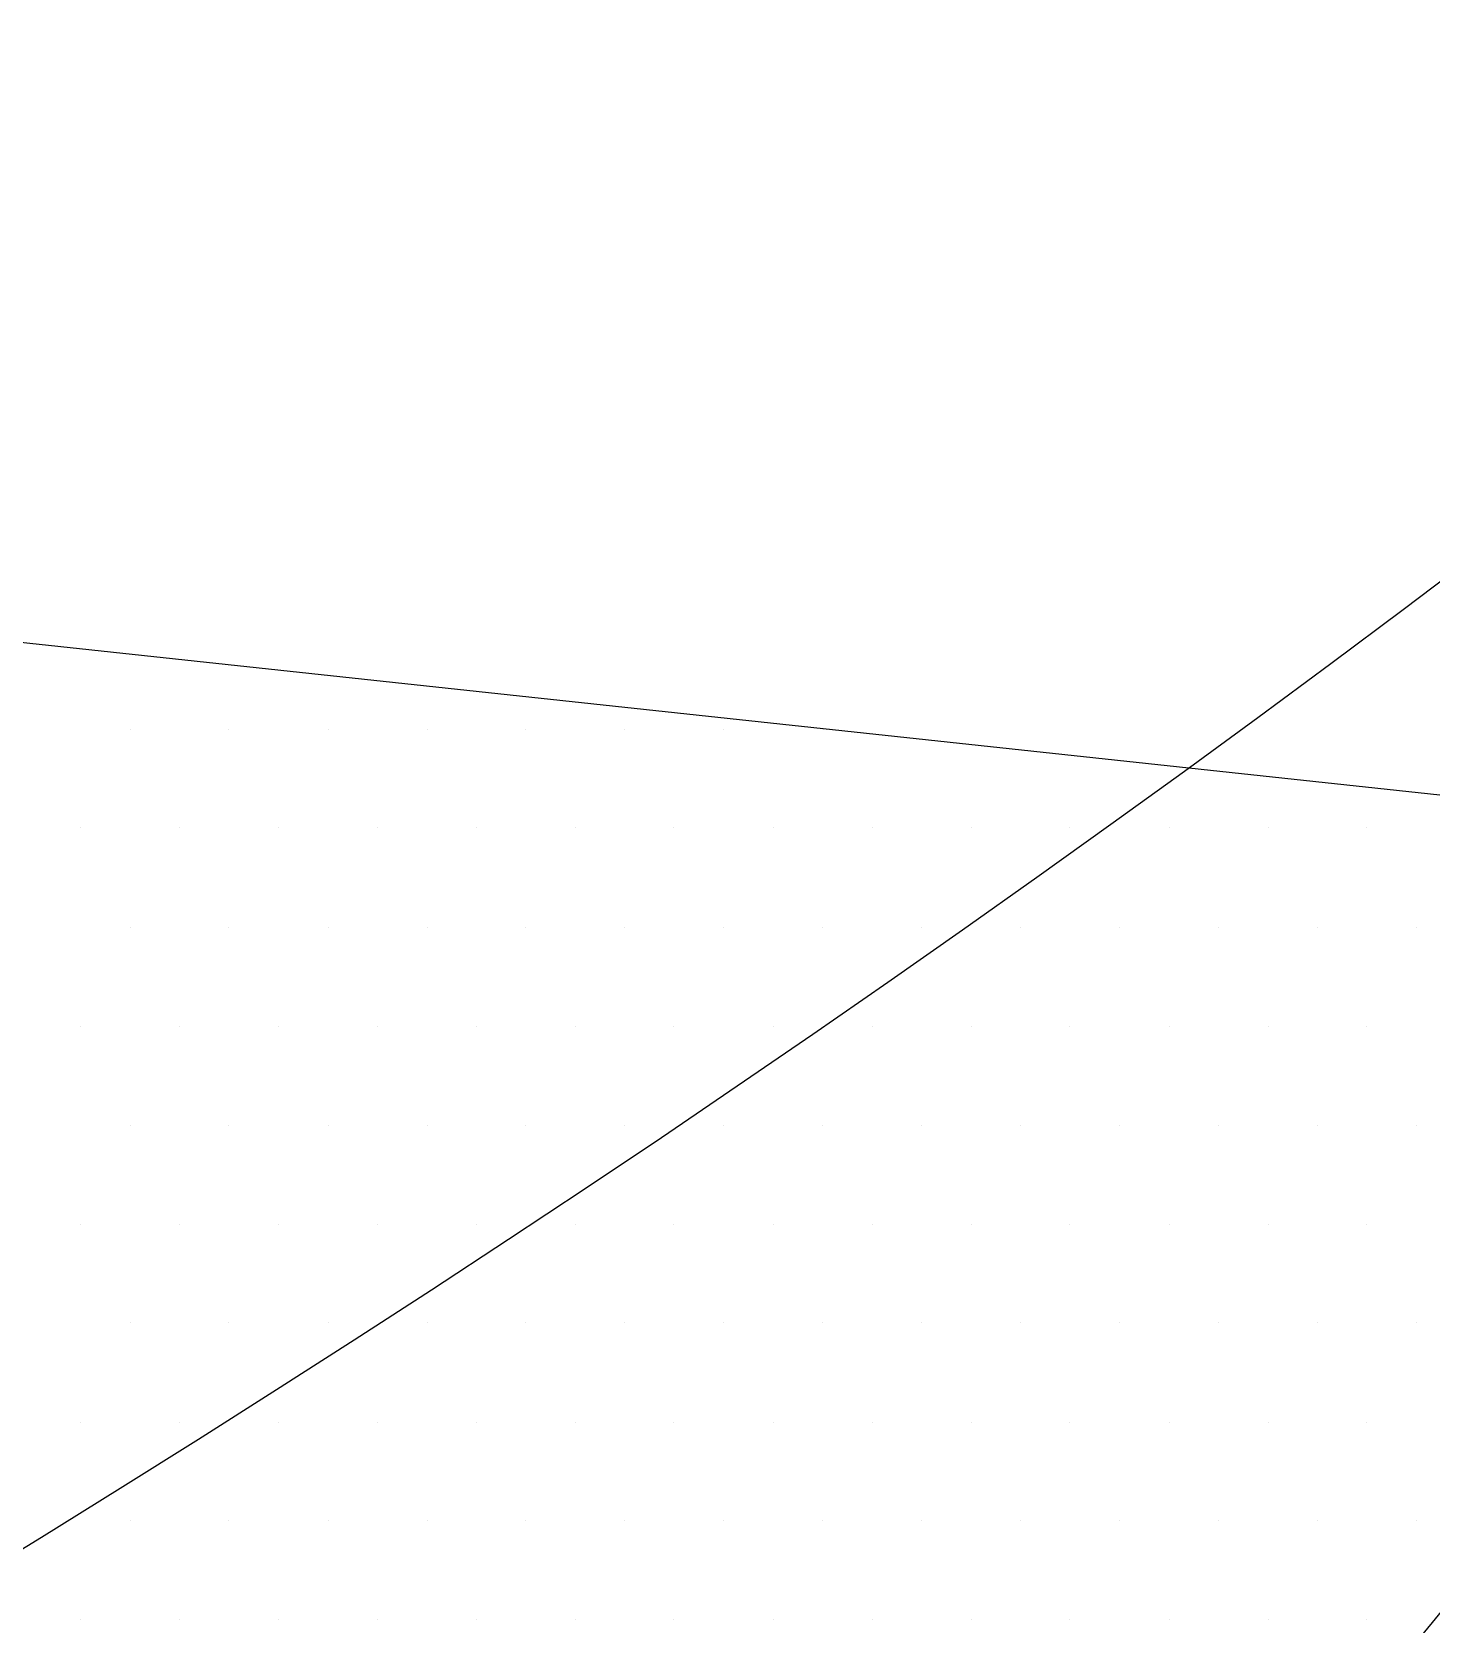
# Model space of a CAD drawing. Header units: millimetres. Extents: x -1573 to 210, y -360 to 557.
# Drawn here: x -488.959 to -488.181, y 18.358 to 19.244 of the extents above; entities that cross this region are included whole.
import ezdxf

# ---------------------------------------------------------------- set-up
doc = ezdxf.new("R2010")
doc.units = ezdxf.units.MM
doc.header["$LTSCALE"] = 2
doc.linetypes.add('CACHEX2', pattern=[0.75, 0.5, -0.25])
for name, color, linetype in [('CALQUE_7', 4, 'Continuous'), ('CARTOUCHE', 7, 'Continuous'), ('rosace', 7, 'Continuous')]:
    doc.layers.add(name, color=color, linetype=linetype)

# ---------------------------------------------------------------- blocks, each defined once
blk = doc.blocks.new('A$C715108E3')
at = {"layer": 'CALQUE_7', "color": 131}
for p, q in [((1.4929, -20.6698), (1.4929, -20.6698)), ((1.5842, -20.6698), (1.5842, -20.6698)), ((1.6762, -20.6698), (1.6762, -20.6698)), ((1.7681, -20.6698), (1.7681, -20.6698)), ((1.8595, -20.6698), (1.8595, -20.6698)), ((1.9513, -20.6698), (1.9513, -20.6698)), ((2.0432, -20.6698), (2.0432, -20.6698)), ((2.1346, -20.6698), (2.1346, -20.6698)), ((1.4466, -20.7613), (1.4466, -20.7613)), ((1.5387, -20.7613), (1.5387, -20.7613)), ((1.6305, -20.7613), (1.6305, -20.7613)), ((1.7218, -20.7613), (1.7218, -20.7613)), ((1.8138, -20.7613), (1.8138, -20.7613)), ((1.9056, -20.7613), (1.9056, -20.7613)), ((1.9967, -20.7613), (1.9967, -20.7613)), ((2.0889, -20.7613), (2.0889, -20.7613)), ((2.1807, -20.7613), (2.1807, -20.7613)), ((2.2726, -20.7613), (2.2726, -20.7613)), ((2.364, -20.7613), (2.364, -20.7613)), ((2.4559, -20.7613), (2.4559, -20.7613)), ((2.5477, -20.7613), (2.5477, -20.7613)), ((2.6392, -20.7613), (2.6392, -20.7613)), ((1.4929, -20.8538), (1.4929, -20.8538)), ((1.5842, -20.8538), (1.5842, -20.8538)), ((1.6762, -20.8538), (1.6762, -20.8538)), ((1.7681, -20.8538), (1.7681, -20.8538)), ((1.8595, -20.8538), (1.8595, -20.8538)), ((1.9513, -20.8538), (1.9513, -20.8538)), ((2.0432, -20.8538), (2.0432, -20.8538)), ((2.1346, -20.8538), (2.1346, -20.8538)), ((2.2265, -20.8538), (2.2265, -20.8538)), ((2.3183, -20.8538), (2.3183, -20.8538)), ((2.4101, -20.8538), (2.4101, -20.8538)), ((2.5016, -20.8538), (2.5016, -20.8538)), ((2.5934, -20.8538), (2.5934, -20.8538)), ((2.6853, -20.8538), (2.6853, -20.8538)), ((1.4466, -20.9453), (1.4466, -20.9453)), ((1.5387, -20.9453), (1.5387, -20.9453)), ((1.6305, -20.9453), (1.6305, -20.9453)), ((1.7218, -20.9453), (1.7218, -20.9453)), ((1.8138, -20.9453), (1.8138, -20.9453)), ((1.9056, -20.9453), (1.9056, -20.9453)), ((1.9967, -20.9453), (1.9967, -20.9453)), ((2.0889, -20.9453), (2.0889, -20.9453)), ((2.1807, -20.9453), (2.1807, -20.9453)), ((2.2726, -20.9453), (2.2726, -20.9453)), ((2.364, -20.9453), (2.364, -20.9453)), ((2.4559, -20.9453), (2.4559, -20.9453)), ((2.5477, -20.9453), (2.5477, -20.9453)), ((2.6392, -20.9453), (2.6392, -20.9453)), ((1.4929, -21.0375), (1.4929, -21.0375)), ((1.5842, -21.0375), (1.5842, -21.0375)), ((1.6762, -21.0375), (1.6762, -21.0375)), ((1.7681, -21.0375), (1.7681, -21.0375)), ((1.8595, -21.0375), (1.8595, -21.0375)), ((1.9513, -21.0375), (1.9513, -21.0375)), ((2.0432, -21.0375), (2.0432, -21.0375)), ((2.1346, -21.0375), (2.1346, -21.0375)), ((2.2265, -21.0375), (2.2265, -21.0375)), ((2.3183, -21.0375), (2.3183, -21.0375)), ((2.4101, -21.0375), (2.4101, -21.0375)), ((2.5016, -21.0375), (2.5016, -21.0375)), ((2.5934, -21.0375), (2.5934, -21.0375)), ((2.6853, -21.0375), (2.6853, -21.0375)), ((1.4466, -21.1288), (1.4466, -21.1288)), ((1.5387, -21.1288), (1.5387, -21.1288)), ((1.6305, -21.1288), (1.6305, -21.1288)), ((1.7218, -21.1288), (1.7218, -21.1288)), ((1.8138, -21.1288), (1.8138, -21.1288)), ((1.9056, -21.1288), (1.9056, -21.1288)), ((1.9967, -21.1288), (1.9967, -21.1288)), ((2.0889, -21.1288), (2.0889, -21.1288)), ((2.1807, -21.1288), (2.1807, -21.1288)), ((2.2726, -21.1288), (2.2726, -21.1288)), ((2.364, -21.1288), (2.364, -21.1288)), ((2.4559, -21.1288), (2.4559, -21.1288)), ((2.5477, -21.1288), (2.5477, -21.1288)), ((2.6392, -21.1288), (2.6392, -21.1288)), ((1.4929, -21.2202), (1.4929, -21.2202)), ((1.5842, -21.2202), (1.5842, -21.2202)), ((1.6762, -21.2202), (1.6762, -21.2202)), ((1.7681, -21.2202), (1.7681, -21.2202)), ((1.8595, -21.2202), (1.8595, -21.2202)), ((1.9513, -21.2202), (1.9513, -21.2202)), ((2.0432, -21.2202), (2.0432, -21.2202)), ((2.1346, -21.2202), (2.1346, -21.2202)), ((2.2265, -21.2202), (2.2265, -21.2202)), ((2.3183, -21.2202), (2.3183, -21.2202)), ((2.4101, -21.2202), (2.4101, -21.2202)), ((2.5016, -21.2202), (2.5016, -21.2202)), ((2.5934, -21.2202), (2.5934, -21.2202)), ((2.6853, -21.2202), (2.6853, -21.2202)), ((1.4466, -21.3126), (1.4466, -21.3126)), ((1.5387, -21.3126), (1.5387, -21.3126)), ((1.6305, -21.3126), (1.6305, -21.3126)), ((1.7218, -21.3126), (1.7218, -21.3126)), ((1.8138, -21.3126), (1.8138, -21.3126)), ((1.9056, -21.3126), (1.9056, -21.3126)), ((1.9967, -21.3126), (1.9967, -21.3126)), ((2.0889, -21.3126), (2.0889, -21.3126)), ((2.1807, -21.3126), (2.1807, -21.3126)), ((2.2726, -21.3126), (2.2726, -21.3126)), ((2.364, -21.3126), (2.364, -21.3126)), ((2.4559, -21.3126), (2.4559, -21.3126)), ((2.5477, -21.3126), (2.5477, -21.3126)), ((2.6392, -21.3126), (2.6392, -21.3126)), ((1.4929, -21.4039), (1.4929, -21.4039)), ((1.5842, -21.4039), (1.5842, -21.4039)), ((1.6762, -21.4039), (1.6762, -21.4039)), ((1.7681, -21.4039), (1.7681, -21.4039)), ((1.8595, -21.4039), (1.8595, -21.4039)), ((1.9513, -21.4039), (1.9513, -21.4039)), ((2.0432, -21.4039), (2.0432, -21.4039)), ((2.1346, -21.4039), (2.1346, -21.4039)), ((2.2265, -21.4039), (2.2265, -21.4039)), ((2.3183, -21.4039), (2.3183, -21.4039)), ((2.4101, -21.4039), (2.4101, -21.4039)), ((2.5016, -21.4039), (2.5016, -21.4039)), ((2.5934, -21.4039), (2.5934, -21.4039)), ((2.6853, -21.4039), (2.6853, -21.4039)), ((1.4466, -21.4954), (1.4466, -21.4954)), ((1.5387, -21.4954), (1.5387, -21.4954)), ((1.6305, -21.4954), (1.6305, -21.4954)), ((1.7218, -21.4954), (1.7218, -21.4954)), ((1.8138, -21.4954), (1.8138, -21.4954)), ((1.9056, -21.4954), (1.9056, -21.4954)), ((1.9967, -21.4954), (1.9967, -21.4954)), ((2.0889, -21.4954), (2.0889, -21.4954)), ((2.1807, -21.4954), (2.1807, -21.4954)), ((2.2726, -21.4954), (2.2726, -21.4954)), ((2.364, -21.4954), (2.364, -21.4954)), ((2.4559, -21.4954), (2.4559, -21.4954)), ((2.5477, -21.4954), (2.5477, -21.4954)), ((2.6392, -21.4954), (2.6392, -21.4954))]:
    blk.add_line(p, q, dxfattribs=at)
blk.add_lwpolyline([(-2.3854, -21.8923), (1.9656, -22.2806), (2.6017, -21.6183), (3.2786, -20.7927), (-3.3817, -20.0761)], dxfattribs=at)
blk = doc.blocks.new('A$C581E6685')
at = {"layer": 'rosace', "color": 32, "linetype": 'CACHEX2', "ltscale": 1.5}
blk.add_ellipse((-38.0538, 23.8138), major_axis=(-19.0311, -3.534), ratio=0.590567, dxfattribs=at)
at = {"layer": 'rosace', "color": 32}
blk.add_ellipse((-37.6144, 23.8499), major_axis=(-13.5768, -4.2839), ratio=0.791971, dxfattribs=at)
at = {"layer": 'CARTOUCHE'}
blk.add_blockref('A$C715108E3', (-31.6739, 36.3189), dxfattribs=at)

msp = doc.modelspace()

# ---------------------------------------------------------------- linework, layer by layer
at = {"layer": 'CARTOUCHE'}
msp.add_rational_spline([(-508.06649, 33.7081), (-508.06649, 22.81694), (-508.06649, 11.92578), (-508.06649, 8.08578), (-504.22649, 8.08578), (-458.68722, 8.08578), (-413.14796, 8.08578), (-409.30796, 8.08578), (-409.30796, 11.92578), (-409.30796, 22.81694), (-409.30796, 33.7081), (-409.30796, 37.5481), (-413.14796, 37.5481), (-458.68722, 37.5481), (-504.22649, 37.5481), (-508.06649, 37.5481), (-508.06649, 33.7081)], [1, 1, 1, 0.707106781187, 1, 1, 1, 0.707106781187, 1, 1, 1, 0.707106781187, 1, 1, 1, 0.707106781187, 1], degree=2, knots=[0, 0, 0, 1, 1, 2.570796, 2.570796, 3.570796, 3.570796, 5.141593, 5.141593, 6.141593, 6.141593, 7.712389, 7.712389, 8.712389, 8.712389, 10.283185, 10.283185, 10.283185], dxfattribs=at)

# ---------------------------------------------------------------- block references
at = {"layer": 'CARTOUCHE', "xscale": 0.6, "yscale": 0.6, "zscale": 0.6}
msp.add_blockref('A$C581E6685', (-470.79575, 9.46636), dxfattribs=at)

doc.saveas('drawing.dxf')
